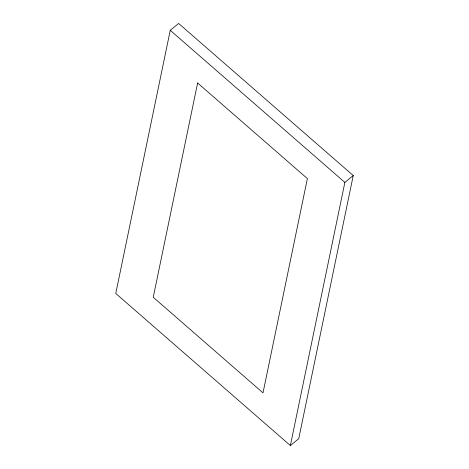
<?xml version="1.0" encoding="UTF-8"?>
<svg xmlns="http://www.w3.org/2000/svg" width="469" height="469" viewBox="0 0 469 469"><rect width="100%" height="100%" fill="white"/><g stroke="black" fill="none" stroke-linecap="round" stroke-linejoin="round"><path stroke-width="0.7" d="M170.253 30.309L115.761 293.459L290.37 445.55L298.747 438.691L353.239 175.541L178.63 23.45L170.253 30.309L344.867 182.4L290.37 445.55M344.867 182.4L353.239 175.541M197.625 82.99L153.246 297.27L263.003 392.87L307.383 178.589L197.625 82.99"/></g></svg>
